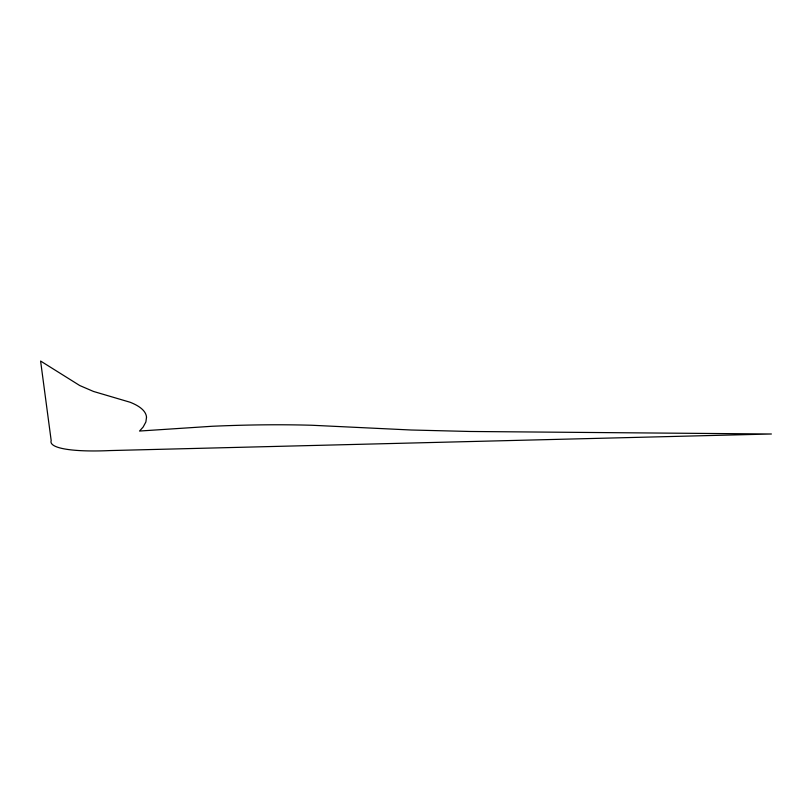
<?xml version="1.0" encoding="UTF-8"?>
<svg xmlns="http://www.w3.org/2000/svg" width="812" height="812" viewBox="0 0 812 812"><rect width="100%" height="100%" fill="white"/><g stroke="black" fill="none" stroke-linecap="round" stroke-linejoin="round"><path stroke-width="1.22" d="M146.515 417.256L145.876 421.966L143.156 427.031L139.542 431.04L212.155 426.27A462.962 106.189 -7.8 0 1 311.869 425.255L411.105 430.005L470.016 431.476L771.4 433.994L110.006 450.569A93.847 16.808 -6.9 0 1 51.186 440.591L40.6 361.035L79.749 385.538L93.471 391.445L130.032 402.224A360.822 60.403 -8.8 0 1 146.515 417.256"/></g></svg>
